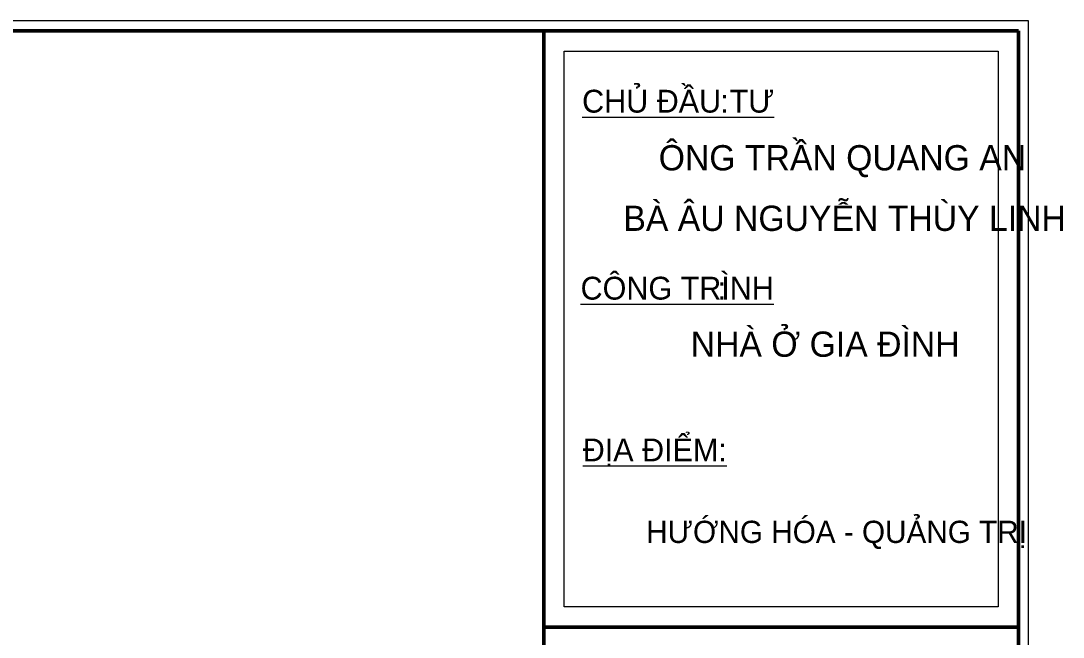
# Model space of a CAD drawing. Header units: millimetres. Extents: x 436341 to 470613, y 10679 to 34210.
# Drawn here: x 461840 to 470613, y 29028 to 34210 of the extents above; entities that cross this region are included whole.
import ezdxf

# ---------------------------------------------------------------- set-up
doc = ezdxf.new("R2010")
doc.units = ezdxf.units.MM
doc.header["$MEASUREMENT"] = 0
doc.layers.add('Ak_text', color=7, linetype='Continuous', lineweight=9)
doc.styles.get("Standard").update_dxf_attribs({"font": ''})
doc.styles.get('Standard').set_extended_font_data('UTM Alter Gothic')

# ---------------------------------------------------------------- blocks, each defined once
blk = doc.blocks.new('KT1')
at = {"layer": 'Ak_text', "lineweight": 15}
for p, q in [((-1000, 28700), (-39500, 28700)), ((-1000, 1000), (-1000, 28700)), ((-5600, 22900), (-5600, 28400)), ((-5600, 28400), (-1300, 28400)), ((-1300, 28400), (-1300, 22900)), ((-1300, 22900), (-5600, 22900))]:
    blk.add_line(p, q, dxfattribs=at)
at = {"layer": 'Ak_text', "color": 1, "linetype": 'Continuous', "lineweight": 50}
for p, q in [((-5800, 28600), (-39400, 28600)), ((-5800, 1100), (-5800, 28600)), ((-1100, 28600), (-5800, 28600)), ((-1100, 1100), (-1100, 28600)), ((-5800, 22700), (-1100, 22700))]:
    blk.add_line(p, q, dxfattribs=at)
at = {"layer": 'Ak_text'}
for s, height, p in [('%%UCHỦ ĐẦU TƯ', 226.09, (-5422, 27792)), (':', 226, (-4054, 27792)), ('ÔNG TRẦN QUANG AN', 250, (-4663, 27220)), ('BÀ ÂU NGUYỄN THÙY LINH', 250, (-5013, 26621)), ('%%UCÔNG TRÌNH', 226.09, (-5437, 25941)), (':', 226, (-4079, 25939)), ('NHÀ Ở GIA ĐÌNH', 250, (-4346, 25375)), ('%%UĐỊA ĐIỂM:', 226.09, (-5416, 24340)), ('HƯỚNG HÓA - QUẢNG TRỊ', 220, (-4787, 23532))]:
    blk.add_text(s, height=height, dxfattribs=at).set_placement(p)

msp = doc.modelspace()

# ---------------------------------------------------------------- block references
at = {"xscale": 0.8494816779204608, "yscale": 0.8494816779204608, "zscale": 0.8494816779204608}
msp.add_blockref('KT1', (471169.9, 9829.9, 61.9), dxfattribs=at)

doc.saveas('drawing.dxf')
